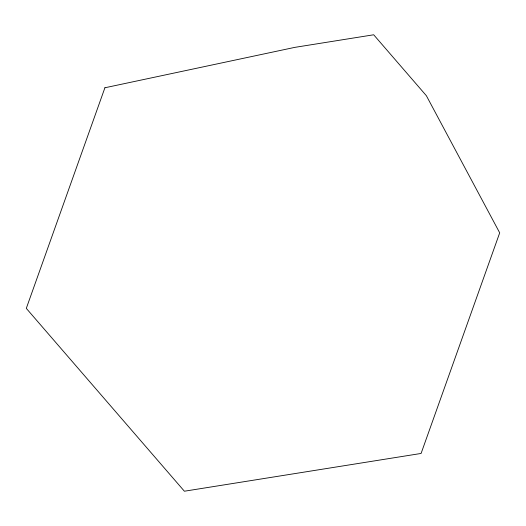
<?xml version="1.0" encoding="UTF-8"?>
<svg xmlns="http://www.w3.org/2000/svg" width="526" height="526" viewBox="0 0 526 526"><rect width="100%" height="100%" fill="white"/><g stroke="black" fill="none" stroke-linecap="round" stroke-linejoin="round"><path stroke-width="0.79" d="M104.911 87.77L26.3 308.374L184.389 491.218L421.089 453.451L499.7 232.84L426.382 95.732L373.69 34.782L294.79 47.373L104.911 87.77"/></g></svg>
